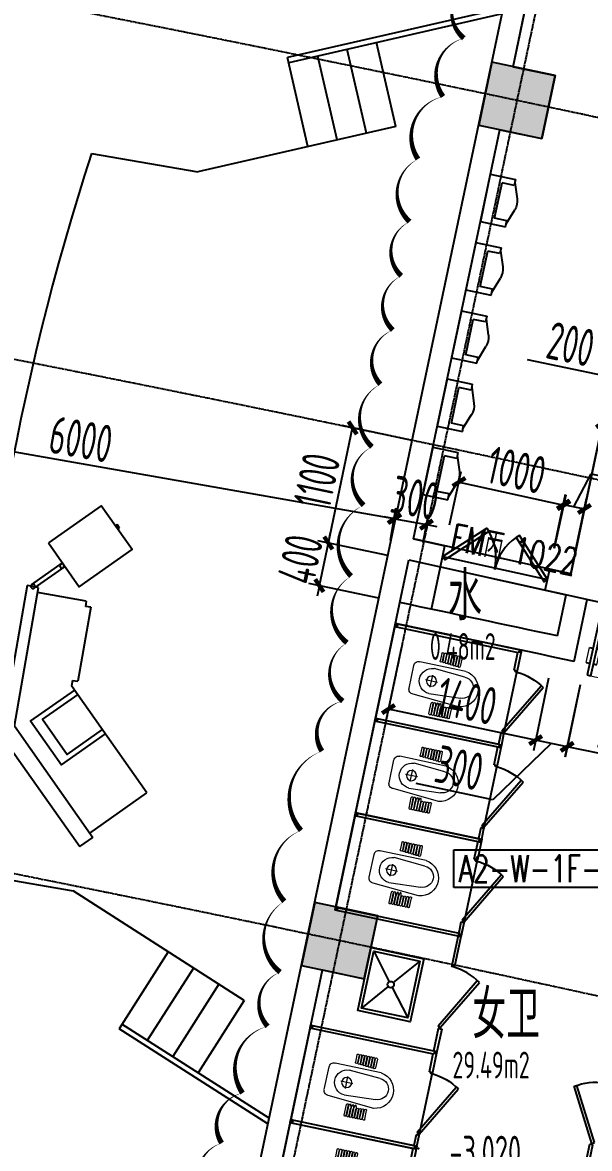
# Model space of a CAD drawing. Header units: millimetres. Extents: x 11639278 to 23698211, y -13072636 to -5537337.
# Drawn here: x 11780736 to 11786013, y -6327378 to -6316888 of the extents above; entities that cross this region are included whole.
import ezdxf
from ezdxf.enums import TextEntityAlignment as Align

# ---------------------------------------------------------------- set-up
doc = ezdxf.new("R2010")
doc.units = ezdxf.units.MM
doc.header["$LTSCALE"] = 10
for name, pattern in [('A2-RD-F1（少）$0$AUDIT_I_130807214254-2', [0]), ('A2-RI-F1$0$CENTER', [2, 1.25, -0.25, 0.25, -0.25]), ('A2-RI-F1$0$DOTE', [2.42, 2, -0.2, 0.02, -0.2])]:
    doc.linetypes.add(name, pattern=pattern)
for name, color, linetype in [('A2-RB-F1$0$A-DIMS-100', 1, 'Continuous'), ('A2-RD-F1（少）$0$A-1-1-X-toilel$0$A-FIXT', 55, 'Continuous'), ('A2-RD-F1（少）$0$B1-WC-FIXT', 55, 'A2-RD-F1（少）$0$AUDIT_I_130807214254-2'), ('A2-RI-F1$0$$0$A-SYMB', 4, 'Continuous'), ('A2-RI-F1$0$$1$A-SYMB-NUMB-T', 4, 'Continuous'), ('A2-RI-F1$0$$2$A-WALL', 7, 'Continuous'), ('A2-RI-F1$0$$3$A-SYMB', 4, 'Continuous'), ('A2-RI-F1$0$123', 251, 'Continuous'), ('A2-RI-F1$0$A-1-1-X-toilel$0$A-FIXT', 55, 'Continuous'), ('A2-RI-F1$0$A-DOOR', 32, 'Continuous'), ('A2-RI-F1$0$A-GRID', 1, 'A2-RI-F1$0$CENTER'), ('A2-RI-F1$0$A-HATH-GRAY', 8, 'Continuous'), ('A2-RI-F1$0$A-HOLE', 2, 'Continuous'), ('A2-RI-F1$0$A-STRS', 50, 'Continuous'), ('A2-RI-F1$0$A-SYMB-AREA', 4, 'Continuous'), ('A2-RI-F1$0$A-SYMB-DOOR', 4, 'Continuous'), ('A2-RI-F1$0$A-SYMB-NAME', 4, 'Continuous'), ('A2-RI-F1$0$A-WALL', 7, 'Continuous'), ('A2-RI-F1$0$HRI-F18$0$A-DOOR', 32, 'Continuous'), ('A2-RI-F1$0$HRI-F18$0$A-WALL', 7, 'Continuous')]:
    doc.layers.add(name, color=color, linetype=linetype)
doc.layers.add('A2-RI-F1$0$A-X-AREA', color=6, linetype='Continuous', plot=False)
doc.styles.add('A2-RB-F1$0$XD2008', font='hzs.shx', dxfattribs={"width": 0.7, "bigfont": 'hztxt.shx'})
doc.styles.add('A2-RI-F1$0$$1$ECADI-TXT', font='simplex.shx', dxfattribs={"bigfont": 'hztxt.shx'})
doc.styles.add('A2-RI-F1$0$$5$XD2008', font='hzs.shx', dxfattribs={"width": 0.7, "bigfont": 'hztxt.shx'})
doc.styles.add('A2-RI-F1$0$ECADI', font='hzs.shx', dxfattribs={"width": 0.7, "bigfont": 'hztxt.shx'})
doc.styles.add('A2-RI-F1$0$ECADI-TXT', font='simplex.shx', dxfattribs={"bigfont": 'hztxt.shx'})
doc.dimstyles.new('A2-RB-F1$0$XD100$0', dxfattribs={"dimscale": 100, "dimtxt": 3.5, "dimasz": 1, "dimexe": 1, "dimexo": 2, "dimgap": 0.5, "dimtad": 1, "dimdec": 0, "dimdsep": 46, "dimtxsty": 'A2-RB-F1$0$XD2008', "dimblk1": 'A2-RB-F1$0$_ArchTick', "dimblk2": 'A2-RB-F1$0$_ArchTick', "dimsah": 1, "dimcen": 2.5, "dimclrt": 4, "dimaunit": 1, "dimadec": 0, "dimazin": 0, "dimtfac": 1, "dimtdec": 0, "dimtix": 1, "dimtmove": 1, "dimatfit": 3, "dimfxl": 0, "dimtolj": 1, "dimtzin": 0, "dimarcsym": 0})

# ---------------------------------------------------------------- blocks, each defined once
blk = doc.blocks.new('A2-RB-F1$0$_ArchTick')
at = {"color": 0, "linetype": 'ByBlock', "const_width": 0.4}
blk.add_lwpolyline([(-0.5, -0.5), (0.5, 0.5)], dxfattribs=at)
blk = doc.blocks.new('*D1381')
at = {"layer": 'A2-RB-F1$0$A-DIMS-100', "color": 0, "lineweight": -2, "transparency": 16777216}
for p, q in [((11784201, -6321511), (11784103, -6321492)), ((11784170, -6321678), (11784220, -6321412)), ((11784465, -6321733), (11784515, -6321468)), ((11784201, -6321511), (11784496, -6321566)), ((11784496, -6321566), (11784594, -6321585))]:
    blk.add_line(p, q, dxfattribs=at)
at = {"layer": 'Defpoints', "color": 0, "transparency": 16777216}
for p in [(11784496, -6321566), (11784133, -6321874), (11784428, -6321930)]:
    blk.add_point(p, dxfattribs=at)
at = {"layer": 'A2-RB-F1$0$A-DIMS-100', "color": 0, "lineweight": -2, "transparency": 16777216, "xscale": 100, "yscale": 100, "zscale": 100}
for p, rotation in [((11784201, -6321511), 349.3231836772848), ((11784496, -6321566), 169.3231836772847)]:
    blk.add_blockref('A2-RB-F1$0$_ArchTick', p, dxfattribs=dict(at, rotation=rotation))
at = {"layer": 'A2-RB-F1$0$A-DIMS-100', "color": 4, "transparency": 16777216, "insert": (11784390, -6321317), "char_height": 350, "attachment_point": 5, "rotation": 349.3232, "style": 'A2-RB-F1$0$XD2008'}
blk.add_mtext('\\A1;300', dxfattribs=at)
blk = doc.blocks.new('*D880')
at = {"layer": 'A2-RB-F1$0$A-DIMS-100', "color": 0, "lineweight": -2, "transparency": 16777216}
for p, q in [((11778251, -6320673), (11778303, -6320375)), ((11784195, -6321511), (11778286, -6320473)), ((11784160, -6321711), (11784212, -6321413))]:
    blk.add_line(p, q, dxfattribs=at)
at = {"layer": 'Defpoints', "color": 0, "transparency": 16777216}
for p in [(11778286, -6320473), (11778216, -6320870), (11784125, -6321908)]:
    blk.add_point(p, dxfattribs=at)
at = {"layer": 'A2-RB-F1$0$A-DIMS-100', "color": 0, "lineweight": -2, "transparency": 16777216, "xscale": 100, "yscale": 100, "zscale": 100}
for p, rotation in [((11778286, -6320473), 170.0351298837913), ((11784195, -6321511), 350.0351298837913)]:
    blk.add_blockref('A2-RB-F1$0$_ArchTick', p, dxfattribs=dict(at, rotation=rotation))
at = {"layer": 'A2-RB-F1$0$A-DIMS-100', "color": 4, "transparency": 16777216, "insert": (11781280, -6320771), "char_height": 350, "attachment_point": 5, "rotation": 350.0351, "style": 'A2-RB-F1$0$XD2008'}
blk.add_mtext('\\A1;6000', dxfattribs=at)
blk = doc.blocks.new('*D742')
at = {"layer": 'A2-RB-F1$0$A-DIMS-100', "color": 0, "lineweight": -2, "transparency": 16777216}
for p, q in [((11784264, -6322707), (11784121, -6323383)), ((11785633, -6322996), (11785491, -6323672)), ((11785512, -6323574), (11784142, -6323285))]:
    blk.add_line(p, q, dxfattribs=at)
at = {"layer": 'Defpoints', "color": 0, "transparency": 16777216}
for p in [(11784305, -6322511), (11785675, -6322800), (11784142, -6323285)]:
    blk.add_point(p, dxfattribs=at)
at = {"layer": 'A2-RB-F1$0$A-DIMS-100', "color": 0, "lineweight": -2, "transparency": 16777216, "xscale": 100, "yscale": 100, "zscale": 100}
for p, rotation in [((11784142, -6323285), 168.0940815052964), ((11785512, -6323574), 348.0940815052964)]:
    blk.add_blockref('A2-RB-F1$0$_ArchTick', p, dxfattribs=dict(at, rotation=rotation))
at = {"layer": 'A2-RB-F1$0$A-DIMS-100', "color": 4, "transparency": 16777216, "insert": (11784873, -6323210), "char_height": 350, "attachment_point": 5, "rotation": 348.0941, "style": 'A2-RB-F1$0$XD2008'}
blk.add_mtext('\\A1;1400', dxfattribs=at)
blk = doc.blocks.new('*D743')
at = {"layer": 'A2-RB-F1$0$A-DIMS-100', "color": 0, "lineweight": -2, "transparency": 16777216}
for p, q in [((11785633, -6322996), (11785491, -6323672)), ((11785927, -6323058), (11785784, -6323734)), ((11785805, -6323636), (11785512, -6323574)), ((11785658, -6323605), (11785113, -6324129)), ((11785113, -6324129), (11784399, -6323978))]:
    blk.add_line(p, q, dxfattribs=at)
at = {"layer": 'Defpoints', "color": 0, "transparency": 16777216}
for p in [(11785675, -6322800), (11785968, -6322862), (11785512, -6323574)]:
    blk.add_point(p, dxfattribs=at)
at = {"layer": 'A2-RB-F1$0$A-DIMS-100', "color": 0, "lineweight": -2, "transparency": 16777216, "xscale": 100, "yscale": 100, "zscale": 100}
for p, rotation in [((11785512, -6323574), 168.0940815052837), ((11785805, -6323636), 348.0940815052837)]:
    blk.add_blockref('A2-RB-F1$0$_ArchTick', p, dxfattribs=dict(at, rotation=rotation))
at = {"layer": 'A2-RB-F1$0$A-DIMS-100', "color": 4, "transparency": 16777216, "insert": (11784802, -6323833), "char_height": 350, "attachment_point": 5, "rotation": 348.0941, "style": 'A2-RB-F1$0$XD2008'}
blk.add_mtext('\\A1;300', dxfattribs=at)
blk = doc.blocks.new('*D744')
at = {"layer": 'A2-RB-F1$0$A-DIMS-100', "color": 0, "lineweight": -2, "transparency": 16777216}
for p, q in [((11785927, -6323058), (11785786, -6323734)), ((11786808, -6323242), (11786667, -6323918)), ((11786688, -6323820), (11785806, -6323636))]:
    blk.add_line(p, q, dxfattribs=at)
at = {"layer": 'Defpoints', "color": 0, "transparency": 16777216}
for p in [(11785968, -6322862), (11786849, -6323046), (11785806, -6323636)]:
    blk.add_point(p, dxfattribs=at)
at = {"layer": 'A2-RB-F1$0$A-DIMS-100', "color": 0, "lineweight": -2, "transparency": 16777216, "xscale": 100, "yscale": 100, "zscale": 100}
for p, rotation in [((11785806, -6323636), 168.2205638768212), ((11786688, -6323820), 348.2205638768212)]:
    blk.add_blockref('A2-RB-F1$0$_ArchTick', p, dxfattribs=dict(at, rotation=rotation))
at = {"layer": 'A2-RB-F1$0$A-DIMS-100', "color": 4, "transparency": 16777216, "insert": (11786293, -6323508), "char_height": 350, "attachment_point": 5, "rotation": 348.2206, "style": 'A2-RB-F1$0$XD2008'}
blk.add_mtext('\\A1;900', dxfattribs=at)
blk = doc.blocks.new('*D746')
at = {"layer": 'A2-RB-F1$0$A-DIMS-100', "color": 0, "lineweight": -2, "transparency": 16777216}
for p, q in [((11783583, -6321737), (11783604, -6321639)), ((11784137, -6321854), (11783485, -6321717)), ((11783499, -6322134), (11783583, -6321737)), ((11784053, -6322251), (11783401, -6322114)), ((11783499, -6322134), (11783479, -6322232))]:
    blk.add_line(p, q, dxfattribs=at)
at = {"layer": 'Defpoints', "color": 0, "transparency": 16777216}
for p in [(11783583, -6321737), (11784333, -6321895), (11784249, -6322292)]:
    blk.add_point(p, dxfattribs=at)
at = {"layer": 'A2-RB-F1$0$A-DIMS-100', "color": 0, "lineweight": -2, "transparency": 16777216, "xscale": 100, "yscale": 100, "zscale": 100}
for p, rotation in [((11783583, -6321737), 258.0934285195837), ((11783499, -6322134), 78.09342851958367)]:
    blk.add_blockref('A2-RB-F1$0$_ArchTick', p, dxfattribs=dict(at, rotation=rotation))
at = {"layer": 'A2-RB-F1$0$A-DIMS-100', "color": 4, "transparency": 16777216, "insert": (11783321, -6321889), "char_height": 350, "attachment_point": 5, "rotation": 78.0934, "style": 'A2-RB-F1$0$XD2008'}
blk.add_mtext('\\A1;400', dxfattribs=at)
blk = doc.blocks.new('*D747')
at = {"layer": 'A2-RB-F1$0$A-DIMS-100', "color": 0, "lineweight": -2, "transparency": 16777216}
for p, q in [((11784363, -6320781), (11783711, -6320644)), ((11783583, -6321737), (11783809, -6320665)), ((11784137, -6321854), (11783485, -6321717))]:
    blk.add_line(p, q, dxfattribs=at)
at = {"layer": 'Defpoints', "color": 0, "transparency": 16777216}
for p in [(11783809, -6320665), (11784558, -6320823), (11784333, -6321895)]:
    blk.add_point(p, dxfattribs=at)
at = {"layer": 'A2-RB-F1$0$A-DIMS-100', "color": 0, "lineweight": -2, "transparency": 16777216, "xscale": 100, "yscale": 100, "zscale": 100}
for p, rotation in [((11783809, -6320665), 78.11243967834969), ((11783583, -6321737), 258.1124396783497)]:
    blk.add_blockref('A2-RB-F1$0$_ArchTick', p, dxfattribs=dict(at, rotation=rotation))
at = {"layer": 'A2-RB-F1$0$A-DIMS-100', "color": 4, "transparency": 16777216, "insert": (11783476, -6321155), "char_height": 350, "attachment_point": 5, "rotation": 78.1124, "style": 'A2-RB-F1$0$XD2008'}
blk.add_mtext('\\A1;1100', dxfattribs=at)
blk = doc.blocks.new('*D748')
at = {"layer": 'A2-RB-F1$0$A-DIMS-100', "color": 0, "lineweight": -2, "transparency": 16777216}
for p, q in [((11784710, -6321569), (11784820, -6321072)), ((11784799, -6321169), (11785775, -6321385)), ((11785687, -6321785), (11785797, -6321287))]:
    blk.add_line(p, q, dxfattribs=at)
at = {"layer": 'Defpoints', "color": 0, "transparency": 16777216}
for p in [(11785775, -6321385), (11784667, -6321764), (11785643, -6321980)]:
    blk.add_point(p, dxfattribs=at)
at = {"layer": 'A2-RB-F1$0$A-DIMS-100', "color": 0, "lineweight": -2, "transparency": 16777216, "xscale": 100, "yscale": 100, "zscale": 100}
for p, rotation in [((11784799, -6321169), 167.53021032983), ((11785775, -6321385), 347.53021032983)]:
    blk.add_blockref('A2-RB-F1$0$_ArchTick', p, dxfattribs=dict(at, rotation=rotation))
at = {"layer": 'A2-RB-F1$0$A-DIMS-100', "color": 4, "transparency": 16777216, "insert": (11785335, -6321057), "char_height": 350, "attachment_point": 5, "rotation": 347.5302, "style": 'A2-RB-F1$0$XD2008'}
blk.add_mtext('\\A1;1000', dxfattribs=at)
blk = doc.blocks.new('*D749')
at = {"layer": 'A2-RB-F1$0$A-DIMS-100', "color": 0, "lineweight": -2, "transparency": 16777216}
for p, q in [((11785868, -6321400), (11786030, -6321093)), ((11786030, -6321093), (11786744, -6321243)), ((11785685, -6321785), (11785791, -6321281)), ((11785770, -6321379), (11785966, -6321420)), ((11785880, -6321826), (11785986, -6321322))]:
    blk.add_line(p, q, dxfattribs=at)
at = {"layer": 'Defpoints', "color": 0, "transparency": 16777216}
for p in [(11785966, -6321420), (11785643, -6321980), (11785839, -6322022)]:
    blk.add_point(p, dxfattribs=at)
at = {"layer": 'A2-RB-F1$0$A-DIMS-100', "color": 0, "lineweight": -2, "transparency": 16777216, "xscale": 100, "yscale": 100, "zscale": 100}
for p, rotation in [((11785770, -6321379), 168.0934285198395), ((11785966, -6321420), 348.0934285198395)]:
    blk.add_blockref('A2-RB-F1$0$_ArchTick', p, dxfattribs=dict(at, rotation=rotation))
at = {"layer": 'A2-RB-F1$0$A-DIMS-100', "color": 4, "transparency": 16777216, "insert": (11786433, -6320948), "char_height": 350, "attachment_point": 5, "rotation": 348.0934, "style": 'A2-RB-F1$0$XD2008'}
blk.add_mtext('\\A1;200', dxfattribs=at)
blk = doc.blocks.new('*D755')
at = {"layer": 'A2-RB-F1$0$A-DIMS-100', "color": 0, "lineweight": -2, "transparency": 16777216}
for p, q in [((11786150, -6320180), (11785436, -6320030)), ((11786232, -6320640), (11786150, -6320180)), ((11786209, -6320265), (11786114, -6320718)), ((11786405, -6320306), (11786310, -6320759)), ((11786330, -6320661), (11786135, -6320620))]:
    blk.add_line(p, q, dxfattribs=at)
at = {"layer": 'Defpoints', "color": 0, "transparency": 16777216}
for p in [(11786251, -6320069), (11786446, -6320110), (11786135, -6320620)]:
    blk.add_point(p, dxfattribs=at)
at = {"layer": 'A2-RB-F1$0$A-DIMS-100', "color": 0, "lineweight": -2, "transparency": 16777216, "xscale": 100, "yscale": 100, "zscale": 100}
for p, rotation in [((11786135, -6320620), 168.0934285200111), ((11786330, -6320661), 348.0934285200112)]:
    blk.add_blockref('A2-RB-F1$0$_ArchTick', p, dxfattribs=dict(at, rotation=rotation))
at = {"layer": 'A2-RB-F1$0$A-DIMS-100', "color": 4, "transparency": 16777216, "insert": (11785839, -6319885), "char_height": 350, "attachment_point": 5, "rotation": 348.0934, "style": 'A2-RB-F1$0$XD2008'}
blk.add_mtext('\\A1;200', dxfattribs=at)
blk = doc.blocks.new('A2-RI-F1$0$A-1-1-X-toilel$0$A-1-10-01~10(B1~wd)$0$A1088D2A')
at = {"layer": 'A2-RI-F1$0$A-1-1-X-toilel$0$A-FIXT'}
for p, q in [((-0.43, 0), (0.43, 0)), ((-0.47, -0.235), (-0.47, -0.04)), ((0.47, -0.04), (0.47, -0.235)), ((-0.05, -0.396), (-0.05, -0.361)), ((0.05, -0.361), (0.05, -0.396)), ((-0.176, -0.431), (0.181, -0.431)), ((-0.148, -0.5), (0.148, -0.5)), ((-0.07, -0.396), (-0.05, -0.396)), ((-0.07, -0.431), (-0.07, -0.396)), ((0.05, -0.396), (-0.05, -0.396)), ((0.05, -0.396), (0.07, -0.396)), ((0.07, -0.396), (0.07, -0.431))]:
    blk.add_line(p, q, dxfattribs=at)
for points in [[(0.002, -1.35, -0.128381), (-0.133, -1.315, -0.106268), (-0.259, -1.203, -0.085065), (-0.338, -1.047, -0.074422), (-0.368, -0.849, -0.074422), (-0.338, -0.652, -0.093985), (-0.259, -0.514, -0.073872), (-0.176, -0.431, -0.130921)], [(-0.148, -0.5, 0.073654), (-0.204, -0.54, 0.085065), (-0.272, -0.674, 0.074422), (-0.298, -0.849, 0.074422), (-0.272, -1.025, 0.085065), (-0.204, -1.159, 0.106268), (-0.101, -1.25, 0.128381), (-0.002, -1.276, 0.131396)], [(0.181, -0.431, -0.073872), (0.264, -0.514, -0.093985), (0.343, -0.652, -0.074422), (0.372, -0.849, -0.074422), (0.343, -1.047, -0.085065), (0.264, -1.203, -0.106268), (0.138, -1.315, -0.128381), (0.002, -1.35, -0.130921)], [(0.148, -0.5, -0.073654), (0.204, -0.54, -0.085065), (0.272, -0.674, -0.074422), (0.298, -0.849, -0.074422), (0.272, -1.025, -0.085065), (0.204, -1.159, -0.106268), (0.101, -1.25, -0.128381), (0.002, -1.276, -0.131396)]]:
    blk.add_lwpolyline(points, format="xyb", dxfattribs=at)
for centre, radius, start, end in [((-0.43, -0.04), 0.04, 90, 180), ((0.43, -0.04), 0.04, 0, 90), ((-0.37, -0.235), 0.1, 180, 262.0681), ((0, 2.42), 2.781, 262.0681, 268.9699), ((0, 2.42), 2.781, 268.9699, 271.0301), ((0, 2.42), 2.781, 271.0301, 277.9319), ((0.37, -0.235), 0.1, 277.9319, 0)]:
    blk.add_arc(centre, radius, start, end, dxfattribs=at)
blk = doc.blocks.new('A2-RI-F1$0$76ryftuyj')
at = {"layer": 'A2-RI-F1$0$A-1-1-X-toilel$0$A-FIXT'}
for p, q in [((-454, 100), (-570, -422)), ((-425, 94), (-540, -428)), ((425, -94), (150, -1334)), ((454, -100), (173, -1370)), ((-556, -436), (-925, -853)), ((-537, -454), (-906, -871)), ((-540, -428), (-570, -422)), ((-556, -436), (-537, -454)), ((-925, -853), (-906, -871)), ((-699, -1008), (-735, -1169)), ((-670, -1014), (-699, -1008)), ((-670, -1014), (-699, -1146)), ((-699, -1146), (150, -1334)), ((-735, -1169), (173, -1370))]:
    blk.add_line(p, q, dxfattribs=at)
for points in [[(-543, -428), (-545, -440), (-557, -437), (-554, -425)], [(-684, -1011), (-681, -1001), (-670, -1003), (-672, -1014)]]:
    blk.add_lwpolyline(points, dxfattribs=at)
blk.add_arc((-524, -462), 560, 224.2937, 253.7528, dxfattribs=at)
for points in [[(-461, 71), (-431, 65), (-454, 100), (-425, 94)], [(418, -123), (448, -130), (425, -94), (454, -100)], [(-735, -1169), (-706, -1175), (-728, -1140), (-699, -1146)], [(144, -1363), (173, -1370), (150, -1334), (180, -1340)]]:
    blk.add_trace(points, dxfattribs=at)
at = {"layer": 'A2-RI-F1$0$A-1-1-X-toilel$0$A-FIXT', "xscale": 539.9999999998115, "yscale": 539.9999999998115, "zscale": 539.9999999998115, "rotation": 347.5246565594547}
blk.add_blockref('A2-RI-F1$0$A-1-1-X-toilel$0$A-1-10-01~10(B1~wd)$0$A1088D2A', (0, 0), dxfattribs=at)
blk = doc.blocks.new('A2-RI-F1$0$$0$ECADI-TAG-HGHT（国标）')
at = {"color": 1}
blk.add_line((-2.12, 2.12), (11.77, 2.12), dxfattribs=at)
at = {"color": 1, "const_width": 0.5}
blk.add_lwpolyline([(-2.12, 2.12), (0, 0), (2.12, 2.12)], dxfattribs=at)
at = {"color": 1}
blk.add_point((-1.48, 4.6), dxfattribs=at)
at = {"style": 'A2-RI-F1$0$$5$XD2008', "width": 0.7}
blk.add_attdef('FL', text='', height=3, dxfattribs=at).set_placement((-2.69, 2.97), align=Align.RIGHT)
for tag, p in [('F.F.L.', (2.28, 2.97)), ('T.O.S.', (2.28, -1.1))]:
    blk.add_attdef(tag, p, '', height=3, dxfattribs=at)
blk = doc.blocks.new('A2-RI-F1$0$5erhfh')
at = {"layer": 'A2-RI-F1$0$A-SYMB-AREA', "style": 'A2-RI-F1$0$ECADI', "width": 0.7}
blk.add_attdef('340M2', text='', height=2.5, dxfattribs=at).set_placement((0, 1.25), align=Align.MIDDLE_LEFT)
at = {"layer": 'A2-RI-F1$0$A-SYMB-NAME', "style": 'A2-RI-F1$0$ECADI', "width": 0.7}
blk.add_attdef('CHINESENAME', (-12.29, 3.09), '', height=4.5, dxfattribs=at)
blk = doc.blocks.new('A2-RI-F1$0$645YRTH')
at = {"layer": 'A2-RI-F1$0$$1$A-SYMB-NUMB-T', "color": 1}
for p, q in [((0, -350), (0, 0)), ((0, 0), (1750, 0)), ((1750, 0), (1750, -350)), ((1750, -350), (0, -350))]:
    blk.add_line(p, q, dxfattribs=at)
at = {"layer": 'A2-RI-F1$0$$1$A-SYMB-NUMB-T', "style": 'A2-RI-F1$0$$1$ECADI-TXT', "width": 0.7}
blk.add_attdef('CODE', text='', height=250, dxfattribs=at).set_placement((750, -175), align=Align.MIDDLE_CENTER)
blk = doc.blocks.new('A2-RI-F1$0$LECTERN')
for p, q in [((-757, 969), (-297, 1428)), ((-297, 1428), (566, 566)), ((-898, 898), (-792, 1004)), ((106, 106), (-792, 1004)), ((0, 0), (-898, 898)), ((2074, 740), (2088, 754)), ((2103, 712), (2117, 726)), ((616, 566), (566, 566)), ((1316, 616), (616, 616)), ((616, 566), (616, 616)), ((1316, 616), (1316, 566)), ((1366, 566), (1316, 566)), ((1366, 566), (1366, 106)), ((1402, 67), (1650, 316)), ((1430, 39), (1678, 287)), ((106, 106), (1416, 106)), ((1416, 106), (1416, 0)), ((1416, 0), (0, 0))]:
    blk.add_line(p, q)
for points in [[(530, 601), (177, 247), (-177, 601), (177, 955)], [(495, 636), (212, 354), (-71, 636), (212, 919)], [(2088, 754), (2117, 726)]]:
    blk.add_lwpolyline(points)
blk.add_lwpolyline([(1841, 125), (1487, 478), (1912, 903), (2265, 549)], close=True)
for centre in [(1650, 287), (1416, 53)]:
    blk.add_circle(centre, 20)
blk = doc.blocks.new('A2-RI-F1$0$A-1-1-X-toilel$0$A-1-10-01~10(B1~wd)$0$333')
at = {"layer": 'A2-RI-F1$0$A-1-1-X-toilel$0$A-FIXT'}
for p, q in [((0, -225), (0, 225)), ((0, 225), (240, 225)), ((240, 225), (240, 169)), ((240, 169), (124, 169)), ((124, 169), (124, -169)), ((240, 197), (291, 53)), ((240, -197), (291, -53)), ((240, -169), (124, -169)), ((240, -225), (240, -169)), ((0, -225), (240, -225))]:
    blk.add_line(p, q, dxfattribs=at)
blk.add_ellipse((225, 0), major_axis=(0, 113), ratio=0.666667, start_param=4.220783, end_param=5.203995, dxfattribs=at)
blk = doc.blocks.new('A2-RI-F1$0$sthftfjtyj')
for p, q in [((11844391, -6383391), (11844535, -6383674)), ((11844821, -6383483), (11844572, -6383682)), ((11844526, -6383720), (11844277, -6383919)), ((11844563, -6383728), (11844707, -6384011))]:
    blk.add_line(p, q)
for points in [[(11844856, -6383460), (11844730, -6384047), (11844242, -6383942), (11844368, -6383355)], [(11844821, -6383483), (11844707, -6384011), (11844277, -6383919), (11844391, -6383391)]]:
    blk.add_lwpolyline(points, close=True)
blk.add_circle((11844549, -6383701), 30)
blk = doc.blocks.new('A2-RI-F1$0$door-1000')
for p, q in [((0.649, 0.647), (0.708, 0.706)), ((0.708, 0.706), (0.708, 0.706)), ((0.708, 0.706), (0.767, 0.647)), ((0.679, 0.618), (0.649, 0.647)), ((0.708, 0.647), (0.679, 0.618)), ((0.738, 0.617), (0.708, 0.647)), ((0.767, 0.647), (0.738, 0.617)), ((0.059, 0.059), (0, 0)), ((0, 0), (0.059, -0.059)), ((0, 0), (0, 0)), ((0.088, 0.029), (0.059, 0.059)), ((0.059, 0), (0.088, 0.029)), ((0.088, -0.03), (0.059, 0)), ((0.059, -0.059), (0.088, -0.03)), ((0.118, 0), (0.088, -0.03)), ((0.088, -0.03), (0.677, -0.62)), ((0.706, -0.59), (0.118, 0)), ((0.451, -0.443), (0.476, -0.418)), ((0.505, -0.389), (0.53, -0.364)), ((0.564, -0.557), (0.589, -0.532)), ((0.618, -0.502), (0.643, -0.477)), ((0.677, -0.62), (0.706, -0.59))]:
    blk.add_line(p, q)
at = {"lineweight": 13}
for p, q in [((0.564, -0.557), (0.451, -0.443)), ((0.643, -0.477), (0.53, -0.364))]:
    blk.add_line(p, q, dxfattribs=at)
blk.add_arc((0.148, 0.028), 0.833, 312.035, 44.9727, dxfattribs=at)
blk = doc.blocks.new('A2-RI-F1$0$HRI-F18$0$A$C62F15C80')
at = {"layer": 'A2-RI-F1$0$HRI-F18$0$A-DOOR'}
for points in [[(0, 275.5), (275.5, 0), (296.2, 20.7), (20.7, 296.2)], [(800, 275.5), (524.5, 0), (503.8, 20.7), (779.3, 296.2)]]:
    blk.add_lwpolyline(points, close=True, dxfattribs=at)
for centre, start, end in [((10.3, 285.9), 317.1491, 0), ((789.7, 285.9), 180, 222.8509)]:
    blk.add_arc(centre, 389.7, start, end, dxfattribs=at)
blk = doc.blocks.new('A2-RI-F1$0$ECADI-TAG-DOOR')
blk = doc.blocks.new('A2-RI-F1')
at = {"layer": 'A2-RI-F1$0$A-HATH-GRAY', "ltscale": 3}
h = blk.add_hatch(color=256, dxfattribs=at)
h.paths.add_polyline_path([(11790116.1, -6326355.4), (11789336.5, -6326175.7), (11789104, -6327140.2), (11789881.8, -6327327.6)], flags=17)
h.paths.add_polyline_path([(11784982.1, -6317845.9), (11785569.2, -6317969.7), (11785693, -6317382.6), (11785105.9, -6317258.8)])
h.paths.add_polyline_path([(11783331.6, -6325673.8), (11783918.7, -6325797.6), (11784042.5, -6325210.5), (11783455.4, -6325086.7)], flags=17)
h.paths.add_polyline_path([(11787539, -6310566.1), (11786168.8, -6310278.7), (11785797.4, -6312040), (11787167.6, -6312327.3)])
h.paths.add_polyline_path([(11778410.6, -6308757.4), (11777032.7, -6308509.6), (11776712.1, -6310280.8), (11778090, -6310528.7)])
h.paths.add_polyline_path([(11790242.4, -6324537.3), (11791465.1, -6319482.9), (11790976.8, -6319370.3), (11791211.1, -6318398.1), (11791992.6, -6318578.3), (11790534.7, -6324604.7)])
edge = h.paths.add_edge_path()
edge.add_arc((11715428.7, -6654719.3), 328248, 79.92266, 81.006748, ccw=False)
edge.add_line((11772864.6, -6331535.4), (11773061.2, -6330451.8))
edge.add_line((11773061.2, -6330451.8), (11774438.4, -6330701.1))
edge.add_line((11774438.4, -6330701.1), (11774242.2, -6331784.8))
edge.add_arc((11720000.7, -6627501.2), 300649.9, 78.227483, 79.606099, ccw=False)
edge.add_line((11781341.2, -6333175.4), (11781568.3, -6332098.4))
edge.add_line((11781568.3, -6332098.4), (11782938.3, -6332386.6))
edge.add_line((11782938.3, -6332386.6), (11782711.1, -6333464.2))
edge.add_arc((11720000.7, -6627501.2), 300649.9, 77.058508, 77.96068, ccw=False)
edge.add_line((11787333, -6334488.1), (11787450.2, -6334001.9))
edge.add_line((11787450.2, -6334001.9), (11788229.8, -6334181.6))
edge.add_line((11788229.8, -6334181.6), (11788112.6, -6334667.8))
edge.add_line((11788112.6, -6334667.8), (11791758.2, -6335546.5))
edge.add_line((11791758.2, -6335546.5), (11791875.3, -6335060.4))
edge.add_line((11791875.3, -6335060.4), (11792167.7, -6335127.8))
edge.add_line((11792167.7, -6335127.8), (11793115.1, -6331197))
edge.add_line((11793115.1, -6331197), (11789518.1, -6330330))
edge.add_line((11789518.1, -6330330), (11789588.4, -6330038.4))
edge.add_line((11789588.4, -6330038.4), (11792893.8, -6330835))
edge.add_line((11792893.8, -6330835), (11793527.3, -6328206.6))
edge.add_line((11793527.3, -6328206.6), (11790222, -6327409.9))
edge.add_line((11790222, -6327409.9), (11790291.8, -6327117.9))
edge.add_line((11790291.8, -6327117.9), (11793598.8, -6327909))
edge.add_line((11793598.8, -6327909), (11793761.6, -6327234.3))
edge.add_line((11793761.6, -6327234.3), (11794248.9, -6327346.7))
edge.add_line((11794248.9, -6327346.7), (11795889.1, -6320541.5))
edge.add_line((11795889.1, -6320541.5), (11795401.9, -6320429.1))
edge.add_line((11795401.9, -6320429.1), (11795636.3, -6319457))
edge.add_line((11795636.3, -6319457), (11796415.8, -6319636.6))
edge.add_line((11796415.8, -6319636.6), (11794305.1, -6328393.8))
edge.add_line((11794305.1, -6328393.8), (11793818.9, -6328277.1))
edge.add_line((11793818.9, -6328277.1), (11793208.8, -6330808.1))
edge.add_line((11793208.8, -6330808.1), (11793694.9, -6330925.3))
edge.add_line((11793694.9, -6330925.3), (11792418.7, -6336220))
edge.add_arc((11720132.3, -6626770.2), 299407.2, 76.028942, 81.04324)
edge.add_line((11766746.8, -6331013.8), (11766739.8, -6330506.7))
for p, q in [((11785716.2, -6322603.6), (11785797.2, -6322219.2)), ((11785870.4, -6322841.4), (11785992.5, -6322262.4))]:
    blk.add_line(p, q)
at = {"layer": 'A2-RI-F1$0$$2$A-WALL'}
for p, q in [((11784373.9, -6321699.6), (11784666.9, -6321764.4)), ((11784625.6, -6321960.1), (11784666.9, -6321764.4)), ((11784332.6, -6321895.3), (11784625.6, -6321960.1)), ((11785602.1, -6322176), (11785643.3, -6321980.3)), ((11785643.3, -6321980.3), (11785838.6, -6322023.5)), ((11785602.1, -6322176), (11785797.2, -6322219.2)), ((11785992.5, -6322262.4), (11786101.2, -6322286.4))]:
    blk.add_line(p, q, dxfattribs=at)
at = {"layer": 'A2-RI-F1$0$A-1-1-X-toilel$0$A-FIXT'}
for p, q in [((11784805.7, -6325321.5), (11784731.9, -6325672.6)), ((11784761.2, -6325678.8), (11784835, -6325327.7)), ((11784731.9, -6325672.6), (11784761.3, -6325678.8)), ((11784605.1, -6326234.5), (11784969.4, -6325813.5)), ((11784624.6, -6326252), (11784988.9, -6325831)), ((11784988.9, -6325831), (11784969.4, -6325813.5)), ((11784624.6, -6326252), (11784605.1, -6326234.5))]:
    blk.add_line(p, q, dxfattribs=at)
for points in [[(11784745.7, -6325675.6), (11784743.5, -6325686.2), (11784732.2, -6325683.8), (11784734.4, -6325673.3)], [(11784564.3, -6326469.7), (11784608.6, -6326259.8), (11784637.9, -6326266), (11784593.6, -6326475.9)], [(11784611.1, -6326260.3), (11784613.6, -6326248.6), (11784624.8, -6326250.9), (11784622.4, -6326262.7)]]:
    blk.add_lwpolyline(points, dxfattribs=at)
blk.add_arc((11784592.4, -6326226.3), 559.9, 44.90686, 74.36598, dxfattribs=at)
at = {"layer": 'A2-RI-F1$0$A-GRID', "linetype": 'A2-RI-F1$0$DOTE'}
blk.add_line((11787289.9, -6308354.4), (11781809.7, -6334346.4), dxfattribs=at)
for radius, end in [(316700, 81.421101), (313400, 81.421482), (308700, 81.422039), (304100, 81.422601)]:
    blk.add_arc((11720000.6, -6627501.3), radius, 75.589285, end, dxfattribs=at)
at = {"layer": 'A2-RI-F1$0$A-HOLE'}
blk.add_line((11784542.6, -6322354), (11784625.6, -6321960.1), dxfattribs=at)
at = {"layer": 'A2-RI-F1$0$A-STRS'}
for p, q in [((11785212.5, -6316753.3), (11783202.2, -6317215)), ((11785201.1, -6316807.2), (11783213.4, -6317263.8)), ((11784211.1, -6317855.4), (11784032, -6317075.7)), ((11783938.2, -6317918.1), (11783759.1, -6317138.4)), ((11783392.5, -6318043.5), (11783202.2, -6317215)), ((11783665.3, -6317980.8), (11783486.3, -6317201.1)), ((11784211.1, -6317855.4), (11782367.1, -6318279)), ((11781377, -6318107.5), (11782367.1, -6318279)), ((11784647.2, -6321862.5), (11785623.7, -6322078.4)), ((11784625.6, -6321960.1), (11785602.1, -6322176)), ((11780220, -6324808.3), (11781206.4, -6324979.2)), ((11782800.5, -6325998.4), (11781206.4, -6324979.2)), ((11782092.8, -6325545.9), (11781635, -6326262.1)), ((11782328.7, -6325696.8), (11781897.8, -6326370.8)), ((11782564.6, -6325847.6), (11782133.7, -6326521.6)), ((11782800.5, -6325998.4), (11782369.6, -6326672.4)), ((11783020.5, -6327147.9), (11781635, -6326262.1)), ((11783031.5, -6327095.6), (11781661.9, -6326220))]:
    blk.add_line(p, q, dxfattribs=at)
for centre, radius, start, end in [((11804395.4, -6325469.5), 26600, 149.07739, 191.14075), ((11804381.9, -6325530), 24172.7, 162.11787, 178.28933)]:
    blk.add_arc(centre, radius, start, end, dxfattribs=at)
at = {"layer": 'A2-RI-F1$0$A-WALL'}
for p, q in [((11782382.3, -6330174.7), (11785663.6, -6314613.9)), ((11785301.6, -6317300.1), (11785797, -6314950.6)), ((11785569.2, -6317969.7), (11785693, -6317382.6)), ((11784373.9, -6321699.6), (11785177.8, -6317887.2)), ((11785838.6, -6322023.5), (11786292.6, -6319870.4)), ((11784248.9, -6322292.3), (11784332.6, -6321895.3)), ((11783651, -6325128), (11784207.7, -6322488)), ((11782670.8, -6329775.6), (11783527.1, -6325715))]:
    blk.add_line(p, q, dxfattribs=at)
at = {"layer": 'A2-RI-F1$0$A-WALL', "ltscale": 3}
for points in [[(11784982.1, -6317845.9), (11785569.2, -6317969.7), (11785693, -6317382.6), (11785105.9, -6317258.8)], [(11783331.6, -6325673.8), (11783918.7, -6325797.6), (11784042.5, -6325210.5), (11783455.4, -6325086.7)]]:
    blk.add_lwpolyline(points, close=True, dxfattribs=at)
at = {"layer": 'A2-RI-F1$0$A-WALL'}
blk.add_lwpolyline([(11785301.6, -6317300.1), (11785693, -6317382.6), (11785569.2, -6317969.7)], dxfattribs=at)
for radius, start, end in [(294584.3, 77.872582, 78.16431), (294384.3, 77.833506, 78.164359)]:
    blk.add_arc((11723828, -6610613.6), radius, start, end, dxfattribs=at)
at = {"layer": 'A2-RI-F1$0$A-X-AREA'}
for points in [[(11785797, -6314950.6), (11791139.9, -6316132.7), (11790625.2, -6318268.5), (11788956.6, -6317899.3), (11788440.7, -6320345.6), (11786390.2, -6319892), (11786493.4, -6319402.7), (11786395.7, -6319381.1), (11785838.6, -6322023.5), (11784373.9, -6321699.6), (11785177.8, -6317887.2), (11785569.2, -6317969.7), (11785693, -6317382.6), (11785301.6, -6317300.1)], [(11784332.6, -6321895.3), (11787945.5, -6322694.3), (11786291.7, -6330537.6), (11782670.8, -6329775.6), (11783527.1, -6325715), (11783917.3, -6325798.9), (11784042.5, -6325210.5), (11783652.7, -6325128.3)]]:
    blk.add_lwpolyline(points, close=True, dxfattribs=at)
at = {"layer": 'Defpoints'}
blk.add_lwpolyline([(11784882.9, -6316529, 0, 50, 0.5205671), (11784844, -6317034, 0, 50, 0.5205671), (11784844, -6317034, 0, 50, 0.5205671), (11784649.7, -6317577.8, 0, 50, 0.5205671), (11784649.7, -6317577.8, 0, 50, 0.5205671), (11784416.5, -6318160.5, 0, 50, 0.5205671), (11784416.5, -6318160.5, 0, 50, 0.5205671), (11784338.7, -6318743.2, 0, 50, 0.5205671), (11784338.7, -6318743.2, 0, 50, 0.5205671), (11784261, -6319248.1, 0, 50, 0.5205671), (11784261, -6319248.1, 0, 50, 0.5205671), (11784183.3, -6319753.1, 0, 50, 0.5205671), (11784183.3, -6319753.1, 0, 50, 0.5205671), (11784066.7, -6320258.1, 0, 50, 0.5205671), (11784066.7, -6320258.1, 0, 50, 0.5205671), (11783988.9, -6320840.8, 0, 50, 0.5205671), (11783988.9, -6320840.8, 0, 50, 0.5205671), (11783911.2, -6321384.6, 0, 50, 0.5205671), (11783911.2, -6321384.6, 0, 50, 0.5205671), (11783794.6, -6322045, 0, 50, 0.5205671), (11783794.6, -6322045, 0, 50, 0.5205671), (11783755.7, -6322666.5, 0, 50, 0.5205671), (11783755.7, -6322666.5, 0, 50, 0.5205671), (11783716.8, -6323210.3, 0, 50, 0.5205671), (11783716.8, -6323210.3, 0, 50, 0.5205671), (11783522.5, -6323676.4, 0, 50, 0.5205671), (11783522.5, -6323676.4, 0, 50, 0.5205671), (11783328.1, -6324414.5, 0, 50, 0.5205671), (11783328.1, -6324414.5, 0, 50, 0.5205671), (11783172.7, -6325074.8, 0, 50, 0.5205671), (11783172.7, -6325074.8, 0, 50, 0.5205671), (11783133.8, -6325735.2, 0, 50, 0.5205671), (11783133.8, -6325735.2, 0, 50, 0.5205671), (11783017.2, -6326240.2, 0, 50, 0.5205671), (11783017.2, -6326240.2, 0, 50, 0.5205671), (11782783.9, -6326861.7, 0, 50, 0.5205671), (11782783.9, -6326861.7, 0, 50, 0.5205671), (11782589.6, -6327327.9, 0, 50, 0.5205671), (11782589.6, -6327327.9, 0, 50, 0.5205671), (11782434.1, -6327832.8, 0, 50, 0.5205671)], format="xyseb", dxfattribs=at)
ref = blk.add_blockref('A2-RI-F1$0$5erhfh', (11785926.5, -6322765), dxfattribs=dict(xscale=100, yscale=100, zscale=100))
ref.add_attrib('340M2', '0.48m2', (11784527.5, -6322826.4), dxfattribs={"layer": 'A2-RI-F1$0$A-SYMB-AREA', "height": 250, "style": 'A2-RI-F1$0$ECADI', "width": 0.7})
ref.add_attrib('CHINESENAME', '水', (11784697.3, -6322456.2), dxfattribs={"layer": 'A2-RI-F1$0$A-SYMB-NAME', "height": 450, "style": 'A2-RI-F1$0$ECADI', "width": 0.7})
ref = blk.add_blockref('A2-RI-F1$0$5erhfh', (11786151.8, -6326664.3), dxfattribs=dict(xscale=100, yscale=100, zscale=100))
ref.add_attrib('340M2', '29.49m2', (11784737.8, -6326725.7), dxfattribs={"layer": 'A2-RI-F1$0$A-SYMB-AREA', "height": 250, "style": 'A2-RI-F1$0$ECADI', "width": 0.7})
ref.add_attrib('CHINESENAME', '女卫', (11784922.6, -6326355.6), dxfattribs={"layer": 'A2-RI-F1$0$A-SYMB-NAME', "height": 450, "style": 'A2-RI-F1$0$ECADI', "width": 0.7})
at = {"layer": 'A2-RI-F1$0$$0$A-SYMB'}
ref = blk.add_blockref('A2-RI-F1$0$$0$ECADI-TAG-HGHT（国标）', (11784569.7, -6327839.5), dxfattribs=dict(at, xscale=99.99999999938882, yscale=99.99999999938882, zscale=99.99999999938882))
ref.add_attrib('F.F.L.', '-3.020', (11784709.6, -6327559.5), dxfattribs={"layer": '0', "height": 300, "style": 'A2-RI-F1$0$$5$XD2008', "width": 0.7})
ref.add_attrib('T.O.S.', '-3.070', (11784652.6, -6328079.2), dxfattribs={"layer": '0', "height": 300, "style": 'A2-RI-F1$0$$5$XD2008', "width": 0.7})
at = {"layer": 'A2-RI-F1$0$$3$A-SYMB'}
ref = blk.add_blockref('A2-RI-F1$0$645YRTH', (11784750.5, -6324597), dxfattribs=at)
ref.add_attrib('CODE', 'A2-W-1F-11', dxfattribs={"layer": 'A2-RI-F1$0$$1$A-SYMB-NUMB-T', "height": 250, "style": 'A2-RI-F1$0$$1$ECADI-TXT', "width": 0.7}).set_placement((11785613.2, -6324772), align=Align.MIDDLE_CENTER)
at = {"layer": 'A2-RI-F1$0$123', "linetype": 'Continuous', "xscale": -1, "rotation": 260.1220951199134}
blk.add_blockref('A2-RI-F1$0$LECTERN', (11780537.9, -6323527.1), dxfattribs=at)
at = {"layer": 'A2-RI-F1$0$A-1-1-X-toilel$0$A-FIXT'}
for name, p, xscale, rotation in [('A2-RI-F1$0$A-1-1-X-toilel$0$A-1-10-01~10(B1~wd)$0$333', (11785044, -6318521.4), -1, 168.0934285979785), ('A2-RI-F1$0$A-1-1-X-toilel$0$A-1-10-01~10(B1~wd)$0$333', (11784909.9, -6319157.4), -1, 168.0934285979785), ('A2-RI-F1$0$A-1-1-X-toilel$0$A-1-10-01~10(B1~wd)$0$333', (11784775.8, -6319793.4), -0.9999999999999996, 168.0934285979818), ('A2-RI-F1$0$A-1-1-X-toilel$0$A-1-10-01~10(B1~wd)$0$333', (11784641.7, -6320429.4), -0.9999999999999996, 168.0934285979818), ('A2-RI-F1$0$A-1-1-X-toilel$0$A-1-10-01~10(B1~wd)$0$333', (11784507.6, -6321065.4), -0.9999999999999996, 168.0934285979818), ('A2-RI-F1$0$76ryftuyj', (11786360.4, -6327957.7), -0.9999999999999997, 155.6197330518534)]:
    blk.add_blockref(name, p, dxfattribs=dict(at, xscale=xscale, rotation=rotation))
at = {"layer": 'A2-RI-F1$0$A-1-1-X-toilel$0$A-FIXT', "rotation": 0.04605986592162032}
blk.add_blockref('A2-RI-F1$0$sthftfjtyj', (-65513.5, 48326), dxfattribs=at)
at = {"layer": 'A2-RI-F1$0$A-DOOR', "xscale": 899.9999997220233, "yscale": 899.9999997220233, "zscale": 899.9999997220233, "rotation": 302.6236494687003}
blk.add_blockref('A2-RI-F1$0$door-1000', (11786131.8, -6322152.4), dxfattribs=at)
at = {"layer": 'A2-RI-F1$0$A-SYMB-DOOR'}
ref = blk.add_blockref('A2-RI-F1$0$ECADI-TAG-DOOR', (11785267.4, -6322657.1), dxfattribs=dict(at, xscale=99.99999999889525, yscale=99.99999999889525, zscale=99.99999999889525, rotation=348.5756511641912))
ref.add_attrib('门窗主编号1', 'FM丙', dxfattribs={"height": 250, "rotation": 348.57565, "style": 'A2-RI-F1$0$ECADI-TXT', "width": 0.7}).set_placement((11785186.3, -6321897.6), align=Align.RIGHT)
ref.add_attrib('门窗主编号2', '1022', (11785282.4, -6321921.3, 333.3), dxfattribs={"height": 250, "rotation": 348.57565, "style": 'A2-RI-F1$0$ECADI-TXT', "width": 0.7})
at = {"layer": 'A2-RI-F1$0$HRI-F18$0$A-WALL', "xscale": 1.249999998733191, "yscale": 1.249999998733191, "zscale": 1.249999998733191, "rotation": 167.5302103299541}
blk.add_blockref('A2-RI-F1$0$HRI-F18$0$A$C62F15C80', (11785697, -6321741.9), dxfattribs=at)
blk = doc.blocks.new('A2-RD-F1（少）$0$BI-W-db')
at = {"layer": 'A2-RD-F1（少）$0$A-1-1-X-toilel$0$A-FIXT'}
for points in [[(-10400, 6726), (-10370, 6726), (-10400, 6756), (-10370, 6756)], [(-9230, 6726), (-9200, 6726), (-9230, 6756), (-9200, 6756)], [(-10400, 5826), (-10370, 5826), (-10400, 5856), (-10370, 5856)], [(-9230, 5826), (-9200, 5826), (-9230, 5856), (-9200, 5856)]]:
    blk.add_trace(points, dxfattribs=at)
at = {"layer": 'A2-RD-F1（少）$0$B1-WC-FIXT'}
for p, q in [((-10400, 6756), (-10400, 6730)), ((-9200, 6756), (-10400, 6756)), ((-10400, 5851), (-10400, 6756)), ((-10400, 6726), (-9225, 6726)), ((-9230, 6624), (-9230, 6726)), ((-9200, 6756), (-9200, 6730)), ((-9200, 6726), (-9200, 6624)), ((-9200, 6624), (-9230, 6624)), ((-9203, 6613), (-9225, 6599)), ((-9203, 6613), (-8933, 6126)), ((-9225, 6599), (-8955, 6113)), ((-9230, 6024), (-9230, 5851)), ((-9230, 6024), (-9200, 6024)), ((-9200, 5826), (-9200, 6024)), ((-9225, 5856), (-10400, 5856)), ((-10400, 5851), (-10400, 5826)), ((-10400, 5826), (-10400, 5851)), ((-10400, 5826), (-9200, 5826))]:
    blk.add_line(p, q, dxfattribs=at)
at = {"layer": 'A2-RD-F1（少）$0$B1-WC-FIXT', "color": 3}
blk.add_line((-9200, 6624), (-9200, 6024), dxfattribs=at)
at = {"layer": 'A2-RD-F1（少）$0$B1-WC-FIXT', "lineweight": 13}
for p, q in [((-9912, 6592), (-9912, 6592)), ((-9902, 6582), (-9902, 6482)), ((-9897, 6582), (-9897, 6480)), ((-9887, 6592), (-9887, 6592)), ((-9877, 6582), (-9877, 6510)), ((-9872, 6582), (-9872, 6508)), ((-9862, 6592), (-9862, 6592)), ((-9852, 6582), (-9852, 6508)), ((-9847, 6582), (-9847, 6506)), ((-9837, 6592), (-9837, 6592)), ((-9827, 6582), (-9827, 6506)), ((-9822, 6582), (-9822, 6504)), ((-9812, 6592), (-9812, 6592)), ((-9802, 6582), (-9802, 6504)), ((-9797, 6582), (-9797, 6502)), ((-9787, 6592), (-9787, 6592)), ((-9777, 6582), (-9777, 6502)), ((-9772, 6582), (-9772, 6500)), ((-9762, 6592), (-9762, 6592)), ((-9752, 6582), (-9752, 6500)), ((-9747, 6582), (-9747, 6498)), ((-9737, 6592), (-9737, 6592)), ((-9727, 6582), (-9727, 6498)), ((-9666, 6465), (-10105, 6435)), ((-9962, 6399), (-9666, 6381)), ((-9912, 6472), (-9912, 6472)), ((-9887, 6472), (-9887, 6472)), ((-9887, 6470), (-9887, 6470)), ((-9862, 6472), (-9862, 6472)), ((-9862, 6468), (-9862, 6468)), ((-9837, 6466), (-9837, 6466)), ((-9812, 6494), (-9812, 6494)), ((-9787, 6492), (-9787, 6492)), ((-9762, 6490), (-9762, 6490)), ((-9737, 6488), (-9737, 6488)), ((-10152, 6389), (-10152, 6172)), ((-9962, 6338), (-9962, 6224)), ((-9905, 6281), (-10019, 6281)), ((-9666, 6127), (-10105, 6127)), ((-9666, 6181), (-9962, 6162)), ((-9912, 6089), (-9912, 6089)), ((-9912, 6089), (-9912, 6089)), ((-9887, 6091), (-9887, 6091)), ((-9887, 6091), (-9887, 6091)), ((-9887, 6089), (-9887, 6089)), ((-9887, 6089), (-9887, 6089)), ((-9862, 6093), (-9862, 6093)), ((-9862, 6093), (-9862, 6093)), ((-9862, 6089), (-9862, 6089)), ((-9862, 6089), (-9862, 6089)), ((-9847, 6009), (-9847, 6085)), ((-9847, 6009), (-9847, 6085)), ((-9837, 6095), (-9837, 6095)), ((-9837, 6095), (-9837, 6095)), ((-9827, 6009), (-9827, 6085)), ((-9827, 6009), (-9827, 6085)), ((-9822, 6009), (-9822, 6087)), ((-9822, 6009), (-9822, 6087)), ((-9812, 6097), (-9812, 6097)), ((-9812, 6097), (-9812, 6097)), ((-9802, 6009), (-9802, 6087)), ((-9802, 6009), (-9802, 6087)), ((-9797, 6009), (-9797, 6089)), ((-9797, 6009), (-9797, 6089)), ((-9787, 6099), (-9787, 6099)), ((-9787, 6099), (-9787, 6099)), ((-9777, 6009), (-9777, 6089)), ((-9777, 6009), (-9777, 6089)), ((-9772, 6009), (-9772, 6091)), ((-9772, 6009), (-9772, 6091)), ((-9762, 6101), (-9762, 6101)), ((-9762, 6101), (-9762, 6101)), ((-9752, 6009), (-9752, 6091)), ((-9752, 6009), (-9752, 6091)), ((-9747, 6009), (-9747, 6093)), ((-9747, 6009), (-9747, 6093)), ((-9737, 6103), (-9737, 6103)), ((-9737, 6103), (-9737, 6103)), ((-9727, 6009), (-9727, 6093)), ((-9727, 6009), (-9727, 6093)), ((-9922, 6009), (-9922, 6079)), ((-9922, 6009), (-9922, 6079)), ((-9912, 5999), (-9912, 5999)), ((-9912, 5999), (-9912, 5999)), ((-9902, 6009), (-9902, 6079)), ((-9902, 6009), (-9902, 6079)), ((-9897, 6009), (-9897, 6081)), ((-9897, 6009), (-9897, 6081)), ((-9887, 5999), (-9887, 5999)), ((-9887, 5999), (-9887, 5999)), ((-9877, 6009), (-9877, 6081)), ((-9877, 6009), (-9877, 6081)), ((-9872, 6009), (-9872, 6083)), ((-9872, 6009), (-9872, 6083)), ((-9862, 5999), (-9862, 5999)), ((-9862, 5999), (-9862, 5999)), ((-9852, 6009), (-9852, 6083)), ((-9852, 6009), (-9852, 6083)), ((-9837, 5999), (-9837, 5999)), ((-9837, 5999), (-9837, 5999)), ((-9812, 5999), (-9812, 5999)), ((-9812, 5999), (-9812, 5999)), ((-9787, 5999), (-9787, 5999)), ((-9787, 5999), (-9787, 5999)), ((-9762, 5999), (-9762, 5999)), ((-9762, 5999), (-9762, 5999)), ((-9737, 5999), (-9737, 5999)), ((-9737, 5999), (-9737, 5999))]:
    blk.add_line(p, q, dxfattribs=at)
at = {"layer": 'A2-RD-F1（少）$0$B1-WC-FIXT'}
for points in [[(-9214, 6623), (-9214, 6613), (-9203, 6613), (-9203, 6623)], [(-9203, 6024), (-9203, 6036), (-9214, 6036), (-9214, 6024)]]:
    blk.add_lwpolyline(points, dxfattribs=at)
at = {"layer": 'A2-RD-F1（少）$0$B1-WC-FIXT', "lineweight": 13}
blk.add_lwpolyline([(-9922, 6582), (-9922, 6482)], dxfattribs=at)
blk.add_circle((-9962, 6281), 47.1, dxfattribs=at)
for centre, radius, start, end in [((-9912, 6582), 10, 90, 180), ((-9912, 6582), 10, 0, 90), ((-9887, 6582), 10, 90, 180), ((-9887, 6582), 10, 0, 90), ((-9951, 6507), 73.7, 329.719, 2.1386), ((-9862, 6582), 10, 90, 180), ((-9798, 6505), 73.7, 177.8589, 210.2789), ((-9862, 6582), 10, 0, 90), ((-9926, 6505), 73.7, 329.719, 2.1386), ((-9837, 6582), 10, 90, 180), ((-9773, 6503), 73.7, 177.8589, 210.2789), ((-9837, 6582), 10, 0, 90), ((-9901, 6503), 73.7, 329.719, 2.1386), ((-9812, 6582), 10, 90, 180), ((-9812, 6504), 10, 180, 270), ((-9812, 6582), 10, 0, 90), ((-9812, 6504), 10, 270, 0), ((-9787, 6582), 10, 90, 180), ((-9787, 6582), 10, 0, 90), ((-9762, 6582), 10, 90, 180), ((-9762, 6582), 10, 0, 90), ((-9737, 6582), 10, 90, 180), ((-9737, 6582), 10, 0, 90), ((-10108, 6391), 43.8, 85.1451, 182.4127), ((-9956, 6281), 119, 93.0487, 266.9513), ((-9912, 6482), 10, 180, 270), ((-9912, 6482), 10, 270, 0), ((-9887, 6480), 10, 180, 270), ((-9787, 6502), 10, 180, 270), ((-9787, 6502), 10, 270, 0), ((-9762, 6500), 10, 180, 270), ((-9762, 6500), 10, 270, 0), ((-9737, 6498), 10, 180, 270), ((-9737, 6498), 10, 270, 0), ((-9687, 6296), 170, 277.271, 82.7287), ((-9667, 6281), 100, 270.775, 89.225), ((-10108, 6170), 43.8, 177.5873, 274.8549), ((-9912, 6079), 10, 90, 180), ((-9912, 6079), 10, 90, 180), ((-9912, 6079), 10, 0, 90), ((-9912, 6079), 10, 0, 90), ((-9887, 6081), 10, 90, 180), ((-9887, 6081), 10, 90, 180), ((-9887, 6081), 10, 0, 90), ((-9887, 6081), 10, 0, 90), ((-9862, 6083), 10, 90, 180), ((-9862, 6083), 10, 90, 180), ((-9862, 6083), 10, 0, 90), ((-9862, 6083), 10, 0, 90), ((-9837, 6085), 10, 90, 180), ((-9837, 6085), 10, 90, 180), ((-9837, 6085), 10, 0, 90), ((-9837, 6085), 10, 0, 90), ((-9812, 6087), 10, 90, 180), ((-9812, 6087), 10, 90, 180), ((-9812, 6087), 10, 0, 90), ((-9812, 6087), 10, 0, 90), ((-9787, 6089), 10, 90, 180), ((-9787, 6089), 10, 90, 180), ((-9787, 6089), 10, 0, 90), ((-9787, 6089), 10, 0, 90), ((-9762, 6091), 10, 90, 180), ((-9762, 6091), 10, 90, 180), ((-9762, 6091), 10, 0, 90), ((-9762, 6091), 10, 0, 90), ((-9737, 6093), 10, 90, 180), ((-9737, 6093), 10, 90, 180), ((-9737, 6093), 10, 0, 90), ((-9737, 6093), 10, 0, 90), ((-9912, 6009), 10, 180, 270), ((-9912, 6009), 10, 180, 270), ((-9912, 6009), 10, 270, 0), ((-9912, 6009), 10, 270, 0), ((-9887, 6009), 10, 180, 270), ((-9887, 6009), 10, 180, 270), ((-9887, 6009), 10, 270, 0), ((-9887, 6009), 10, 270, 0), ((-9862, 6009), 10, 180, 270), ((-9862, 6009), 10, 180, 270), ((-9862, 6009), 10, 270, 0), ((-9862, 6009), 10, 270, 0), ((-9837, 6009), 10, 180, 270), ((-9837, 6009), 10, 180, 270), ((-9837, 6009), 10, 270, 0), ((-9837, 6009), 10, 270, 0), ((-9812, 6009), 10, 180, 270), ((-9812, 6009), 10, 180, 270), ((-9812, 6009), 10, 270, 0), ((-9812, 6009), 10, 270, 0), ((-9787, 6009), 10, 180, 270), ((-9787, 6009), 10, 180, 270), ((-9787, 6009), 10, 270, 0), ((-9787, 6009), 10, 270, 0), ((-9762, 6009), 10, 180, 270), ((-9762, 6009), 10, 180, 270), ((-9762, 6009), 10, 270, 0), ((-9762, 6009), 10, 270, 0), ((-9737, 6009), 10, 180, 270), ((-9737, 6009), 10, 180, 270), ((-9737, 6009), 10, 270, 0), ((-9737, 6009), 10, 270, 0)]:
    blk.add_arc(centre, radius, start, end, dxfattribs=at)
at = {"layer": 'A2-RD-F1（少）$0$B1-WC-FIXT'}
blk.add_arc((-9239, 6594), 560, 273.7719, 303.231, dxfattribs=at)
blk = doc.blocks.new('A2-RD-F1（少）')
at = {"layer": 'A2-RD-F1（少）$0$A-1-1-X-toilel$0$A-FIXT', "xscale": -1, "rotation": 168.0934283998711}
for p in [(11795586, -6318933), (11795400, -6319814), (11795215, -6320694), (11794797, -6322673), (11794611, -6323554)]:
    blk.add_blockref('A2-RD-F1（少）$0$BI-W-db', p, dxfattribs=at)
blk = doc.blocks.new('A2-RB-F1')
at = {"layer": 'A2-RB-F1$0$A-DIMS-100'}
for base, p1, p2, angle, picture, middle in [((11786134.6, -6320619.7), (11786446.4, -6320110.3), (11786250.7, -6320069), 168.09343, '*D755', (11786101, -6320170)), ((11785965.8, -6321420.3), (11785643.3, -6321980.3), (11785839, -6322021.6), 348.09343, '*D749', (11786078.5, -6321103)), ((11785511.5, -6323574.2), (11785967.8, -6322861.9), (11785674.7, -6322800.2), 168.09408, '*D743', (11785064, -6324118.5))]:
    dim = blk.add_linear_dim(base=base, p1=p1, p2=p2, angle=angle, dimstyle='A2-RB-F1$0$XD100$0', dxfattribs=at)
    dim.commit()
    dim.dimension.update_dxf_attribs({"geometry": picture, "text_midpoint": middle, "dimtype": 129})
for p1, p2, distance, text, picture, middle in [((11784125.4, -6321908.2), (11778216.4, -6320870), -402.9, '6000', '*D880', (11781279.6, -6320770.7)), ((11784332.6, -6321895.3), (11784558.4, -6320822.6), 766.2, '1100', '*D747', (11783475.6, -6321154.8)), ((11784248.9, -6322292.3), (11784332.6, -6321895.3), 766.1, '400', '*D746', (11783321, -6321889.3))]:
    dim = blk.add_aligned_dim(p1=p1, p2=p2, distance=distance, text=text, dimstyle='A2-RB-F1$0$XD100$0', dxfattribs=at)
    dim.commit()
    dim.dimension.update_dxf_attribs({"geometry": picture, "text_midpoint": middle})
for p1, p2, distance, picture, middle in [((11784666.9, -6321764.4), (11785643.3, -6321980.3), 609.6, '*D748', (11785335.3, -6321057.5)), ((11784132.6, -6321874.1), (11784427.6, -6321929.7), 370, '*D1381', (11784390.4, -6321317.2)), ((11785674.7, -6322800.2), (11784305, -6322511.4), 791.1, '*D742', (11784873.1, -6323209.7)), ((11786849, -6323045.7), (11785967.8, -6322861.9), 791.1, '*D744', (11786292.9, -6323508))]:
    dim = blk.add_aligned_dim(p1=p1, p2=p2, distance=distance, dimstyle='A2-RB-F1$0$XD100$0', dxfattribs=at)
    dim.commit()
    dim.dimension.update_dxf_attribs({"geometry": picture, "text_midpoint": middle})

msp = doc.modelspace()

# ---------------------------------------------------------------- block references
for name in ['A2-RI-F1', 'A2-RB-F1', 'A2-RD-F1（少）']:
    msp.add_blockref(name, (0, 0))

doc.saveas('drawing.dxf')
